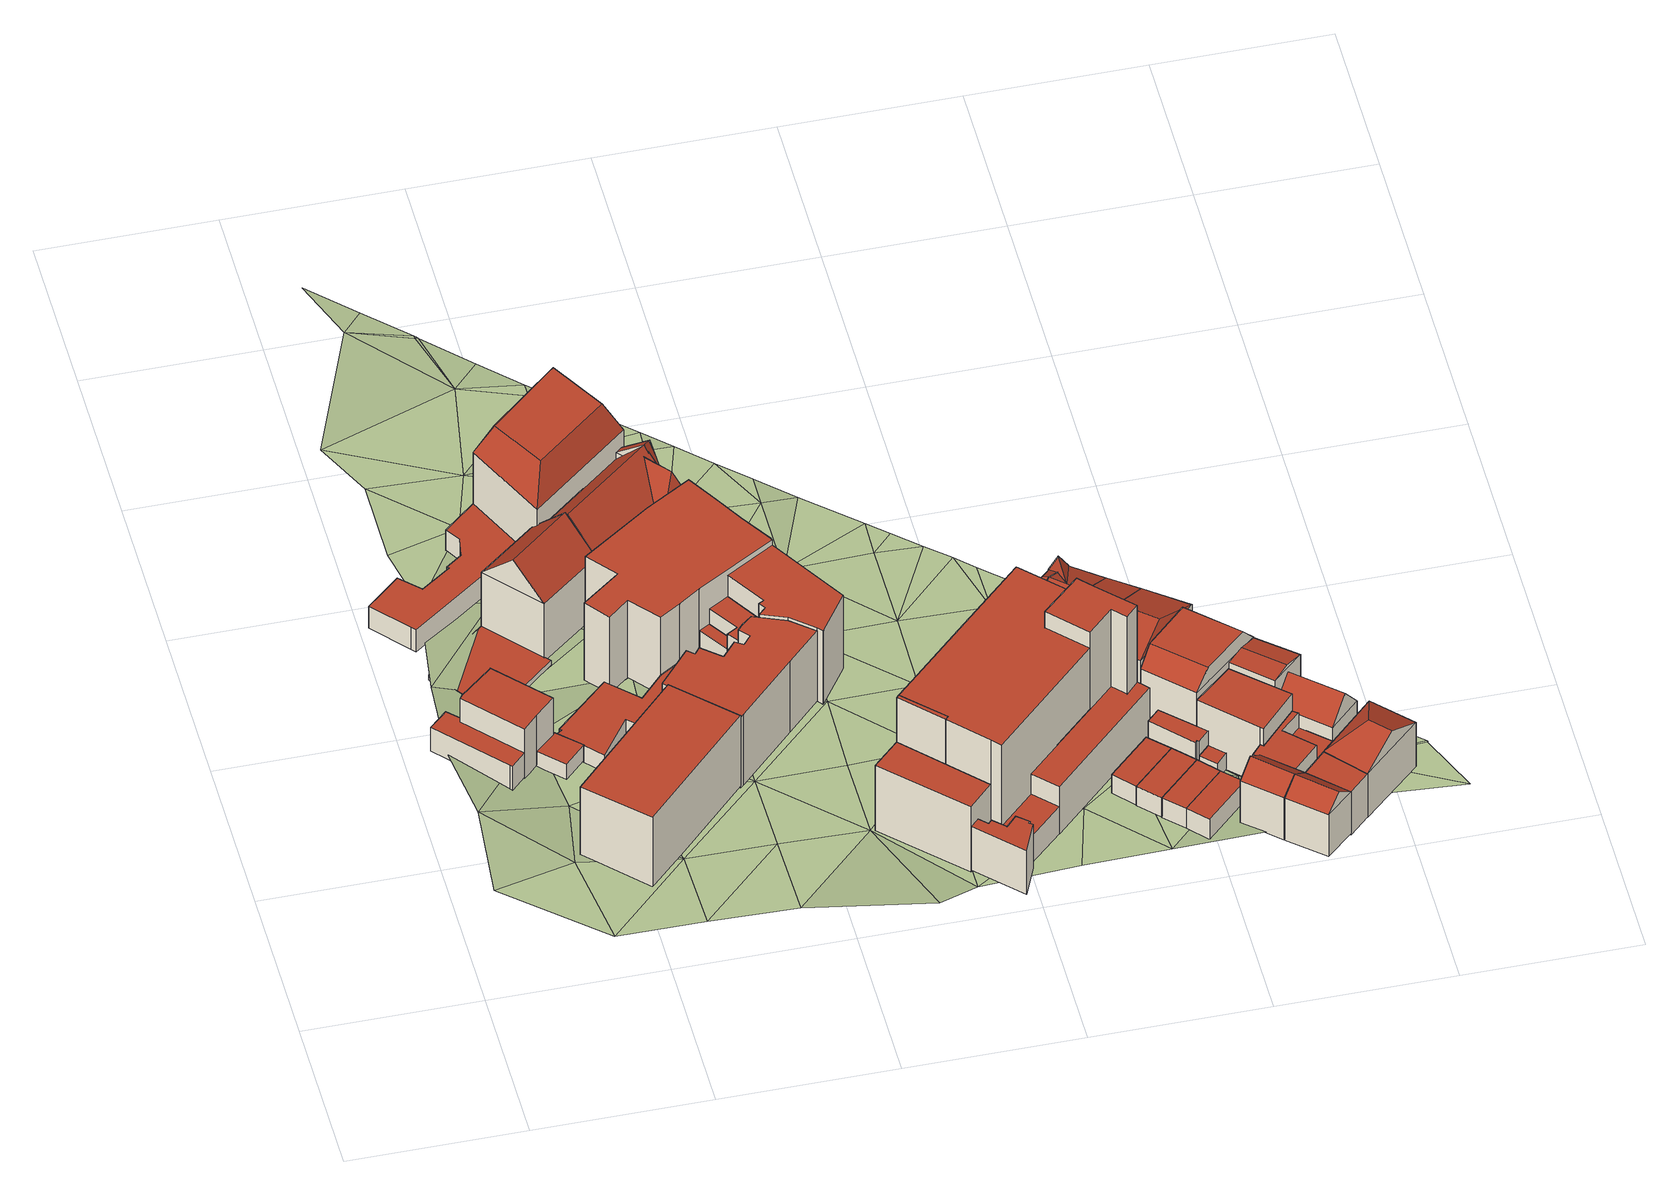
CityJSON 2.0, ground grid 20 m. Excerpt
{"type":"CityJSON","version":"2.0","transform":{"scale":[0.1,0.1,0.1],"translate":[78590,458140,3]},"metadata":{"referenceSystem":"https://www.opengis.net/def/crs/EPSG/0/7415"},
"CityObjects":{
"building1":{"type":"Building","children":["building1-1","building1-2","building1-3"]},
"building1-1":{"type":"BuildingPart","attributes":{"roofType":"1000","RelativeEavesHeight":7.32,"RelativeRidgeHeight":7.32,"AbsoluteEavesHeight":11.57,"AbsoluteRidgeHeight":11.57},"parents":["building1"],"geometry":[{"type":"Solid","lod":"2","boundaries":[[[[0,1,2,3]],[[1,4,5,2]],[[4,6,7,5]],[[6,8,9,7]],[[8,10,11,9]],[[10,12,13,11]],[[12,0,3,13]],[[12,10,8,6,4,1,0]],[[3,2,5,7,9,11,13]]]],"semantics":{"surfaces":[{"type":"WallSurface"},{"type":"RoofSurface","Direction":180,"Slope":90},{"type":"GroundSurface"}],"values":[[0,0,0,0,0,0,0,1,2]]}}]},
"building1-2":{"type":"BuildingPart","attributes":{"roofType":"1000","RelativeEavesHeight":3.43,"RelativeRidgeHeight":3.43,"AbsoluteEavesHeight":8.17,"AbsoluteRidgeHeight":8.17},"parents":["building1"],"geometry":[{"type":"Solid","lod":"2","boundaries":[[[[14,15,16,17]],[[15,18,19,16]],[[18,20,21,19]],[[20,22,23,21]],[[22,24,25,23]],[[24,26,27,25]],[[26,14,17,27]],[[26,24,22,20,18,15,14]],[[17,16,19,21,23,25,27]]]],"semantics":{"surfaces":[{"type":"WallSurface"},{"type":"RoofSurface","Direction":270,"Slope":90},{"type":"GroundSurface"}],"values":[[0,0,0,0,0,0,0,1,2]]}}]},
"building1-3":{"type":"BuildingPart","attributes":{"roofType":"1000","RelativeEavesHeight":2.14,"RelativeRidgeHeight":2.14,"AbsoluteEavesHeight":6.27,"AbsoluteRidgeHeight":6.27},"parents":["building1"],"geometry":[{"type":"Solid","lod":"2","boundaries":[[[[28,29,30,31]],[[29,32,33,30]],[[32,34,35,33]],[[34,36,37,35]],[[36,38,39,37]],[[38,40,41,39]],[[40,28,31,41]],[[40,38,36,34,32,29,28]],[[31,30,33,35,37,39,41]]]],"semantics":{"surfaces":[{"type":"WallSurface"},{"type":"RoofSurface","Direction":0,"Slope":90},{"type":"GroundSurface"}],"values":[[0,0,0,0,0,0,0,1,2]]}}]},
"building2":{"type":"Building","children":["building2-1","building2-2"]},
"building2-1":{"type":"BuildingPart","attributes":{"roofType":"1000","RelativeEavesHeight":2.53,"RelativeRidgeHeight":2.53,"AbsoluteEavesHeight":6.5,"AbsoluteRidgeHeight":6.5},"parents":["building2"],"geometry":[{"type":"Solid","lod":"2","boundaries":[[[[42,43,44,45]],[[43,46,47,44]],[[46,48,49,47]],[[48,42,45,49]],[[48,46,43,42]],[[45,44,47,49]]]],"semantics":{"surfaces":[{"type":"WallSurface"},{"type":"RoofSurface","Direction":314.76,"Slope":90},{"type":"GroundSurface"}],"values":[[0,0,0,0,1,2]]}}]},
"building2-2":{"type":"BuildingPart","attributes":{"roofType":"1000","RelativeEavesHeight":10.27,"RelativeRidgeHeight":10.27,"AbsoluteEavesHeight":13.87,"AbsoluteRidgeHeight":13.87},"parents":["building2"],"geometry":[{"type":"Solid","lod":"2","boundaries":[[[[50,51,52,53]],[[51,54,55,52]],[[54,56,57,55]],[[56,50,53,57]],[[56,54,51,50]],[[53,52,55,57]]]],"semantics":{"surfaces":[{"type":"WallSurface"},{"type":"RoofSurface","Direction":0,"Slope":90},{"type":"GroundSurface"}],"values":[[0,0,0,0,1,2]]}}]},
"building3":{"type":"Building","children":["building3-1","building3-2","building3-3","building3-4"]},
"building3-1":{"type":"BuildingPart","attributes":{"roofType":"1130","RelativeEavesHeight":6.35,"RelativeRidgeHeight":6.8,"AbsoluteEavesHeight":10.96,"AbsoluteRidgeHeight":11.41},"parents":["building3"],"geometry":[{"type":"Solid","lod":"2","boundaries":[[[[58,59,60,61]],[[59,62,63,60]],[[62,64,65,63]],[[64,58,61,65]],[[62,59,66]],[[58,64,67]],[[59,58,67,66]],[[64,62,66,67]],[[61,60,63,65]]]],"semantics":{"surfaces":[{"type":"WallSurface"},{"type":"RoofSurface","Direction":315.91,"Slope":29.18},{"type":"RoofSurface","Direction":224.65,"Slope":48.69},{"type":"RoofSurface","Direction":44.38,"Slope":48.68},{"type":"GroundSurface"}],"values":[[0,0,0,0,1,0,2,3,4]]}}]},
"building3-2":{"type":"BuildingPart","attributes":{"roofType":"1040","RelativeEavesHeight":11,"RelativeRidgeHeight":14.66,"AbsoluteEavesHeight":15.34,"AbsoluteRidgeHeight":19},"parents":["building3"],"geometry":[{"type":"Solid","lod":"2","boundaries":[[[[68,69,70,71]],[[69,72,73,70]],[[72,74,75,73]],[[74,68,71,75]],[[69,68,76,77]],[[72,69,77,78]],[[74,72,78,79]],[[68,74,79,76]],[[78,77,76,79]],[[71,70,73,75]]]],"semantics":{"surfaces":[{"type":"WallSurface"},{"type":"RoofSurface","Direction":140.49,"Slope":26.29},{"type":"RoofSurface","Direction":243.46,"Slope":30.8},{"type":"RoofSurface","Direction":318.82,"Slope":24.82},{"type":"RoofSurface","Direction":59.88,"Slope":24.17},{"type":"RoofSurface","Direction":240.26,"Slope":90},{"type":"GroundSurface"}],"values":[[0,0,0,0,1,2,3,4,5,6]]}}]},
"building3-3":{"type":"BuildingPart","attributes":{"roofType":"1000","RelativeEavesHeight":3.23,"RelativeRidgeHeight":3.23,"AbsoluteEavesHeight":7.82,"AbsoluteRidgeHeight":7.82},"parents":["building3"],"geometry":[{"type":"Solid","lod":"2","boundaries":[[[[80,81,82,83]],[[81,84,85,82]],[[84,86,87,85]],[[86,88,89,87]],[[88,90,91,89]],[[90,92,93,91]],[[92,94,95,93]],[[94,96,97,95]],[[96,98,99,97]],[[98,100,101,99]],[[100,102,103,101]],[[102,80,83,103]],[[102,100,98,96,94,92,90,88,86,84,81,80]],[[83,82,85,87,89,91,93,95,97,99,101,103]]]],"semantics":{"surfaces":[{"type":"WallSurface"},{"type":"RoofSurface","Direction":0,"Slope":90},{"type":"GroundSurface"}],"values":[[0,0,0,0,0,0,0,0,0,0,0,0,1,2]]}}]},
"building3-4":{"type":"BuildingPart","attributes":{"roofType":"1120","RelativeEavesHeight":6.32,"RelativeRidgeHeight":6.77,"AbsoluteEavesHeight":10.96,"AbsoluteRidgeHeight":11.41},"parents":["building3"],"geometry":[{"type":"Solid","lod":"2","boundaries":[[[[62,59,60,63]],[[59,104,105,60]],[[104,106,107,105]],[[106,62,63,107]],[[59,62,66]],[[104,59,66]],[[106,104,66]],[[62,106,66]],[[63,60,105,107]]]],"semantics":{"surfaces":[{"type":"WallSurface"},{"type":"RoofSurface","Direction":135.91,"Slope":-29.18},{"type":"RoofSurface","Direction":271.68,"Slope":50.23},{"type":"RoofSurface","Direction":315.9,"Slope":47.34},{"type":"RoofSurface","Direction":0.506,"Slope":49.85},{"type":"GroundSurface"}],"values":[[0,0,0,0,1,2,3,4,5]]}}]},
"building4":{"type":"Building","children":["building4-1","building4-2","building4-3","building4-4","building4-5","building4-6"]},
"building4-1":{"type":"BuildingPart","attributes":{"roofType":"1030","RelativeEavesHeight":9.18,"RelativeRidgeHeight":12.49,"AbsoluteEavesHeight":13.13,"AbsoluteRidgeHeight":16.44},"parents":["building4"],"geometry":[{"type":"Solid","lod":"2","boundaries":[[[[108,109,110,111]],[[109,112,113,110]],[[112,114,115,113]],[[114,108,111,115]],[[112,109,116]],[[108,114,117]],[[109,108,117,116]],[[114,112,116,117]],[[111,110,113,115]]]],"semantics":{"surfaces":[{"type":"WallSurface"},{"type":"RoofSurface","Direction":320.47,"Slope":48.41},{"type":"RoofSurface","Direction":120.14,"Slope":26.95},{"type":"GroundSurface"}],"values":[[0,0,0,0,0,0,1,2,3]]}}]},
"building4-2":{"type":"BuildingPart","attributes":{"roofType":"1030","RelativeEavesHeight":8.43,"RelativeRidgeHeight":12.64,"AbsoluteEavesHeight":12.23,"AbsoluteRidgeHeight":16.44},"parents":["building4"],"geometry":[{"type":"Solid","lod":"2","boundaries":[[[[118,119,120,121]],[[119,122,123,120]],[[122,124,125,123]],[[124,118,121,125]],[[122,119,126]],[[118,124,127]],[[119,118,127,126]],[[124,122,126,127]],[[121,120,123,125]]]],"semantics":{"surfaces":[{"type":"WallSurface"},{"type":"RoofSurface","Direction":141.2,"Slope":43.77},{"type":"RoofSurface","Direction":321.02,"Slope":43.77},{"type":"GroundSurface"}],"values":[[0,0,0,0,0,0,1,2,3]]}}]},
"building4-3":{"type":"BuildingPart","attributes":{"roofType":"1030","RelativeEavesHeight":8.41,"RelativeRidgeHeight":12.62,"AbsoluteEavesHeight":12.23,"AbsoluteRidgeHeight":16.44},"parents":["building4"],"geometry":[{"type":"Solid","lod":"2","boundaries":[[[[128,118,121,129]],[[118,130,131,121]],[[130,132,133,131]],[[132,128,129,133]],[[130,118,134]],[[128,132,117]],[[118,128,117,134]],[[132,130,134,117]],[[129,121,131,133]]]],"semantics":{"surfaces":[{"type":"WallSurface"},{"type":"RoofSurface","Direction":141.11,"Slope":41.23},{"type":"RoofSurface","Direction":320.75,"Slope":41.24},{"type":"GroundSurface"}],"values":[[0,0,0,0,0,0,1,2,3]]}}]},
"building4-4":{"type":"BuildingPart","attributes":{"roofType":"1000","RelativeEavesHeight":8.42,"RelativeRidgeHeight":8.42,"AbsoluteEavesHeight":12.23,"AbsoluteRidgeHeight":12.23},"parents":["building4"],"geometry":[{"type":"Solid","lod":"2","boundaries":[[[[135,136,137,138]],[[136,139,140,137]],[[139,141,142,140]],[[141,135,138,142]],[[141,139,136,135]],[[138,137,140,142]]]],"semantics":{"surfaces":[{"type":"WallSurface"},{"type":"RoofSurface","Direction":0,"Slope":90},{"type":"GroundSurface"}],"values":[[0,0,0,0,1,2]]}}]},
"building4-5":{"type":"BuildingPart","attributes":{"roofType":"1000","RelativeEavesHeight":0.661,"RelativeRidgeHeight":0.661,"AbsoluteEavesHeight":4.4,"AbsoluteRidgeHeight":4.4},"parents":["building4"],"geometry":[{"type":"Solid","lod":"2","boundaries":[[[[143,144,145,146]],[[144,147,148,145]],[[147,149,150,148]],[[149,151,152,150]],[[151,143,146,152]],[[151,149,147,144,143]],[[146,145,148,150,152]]]],"semantics":{"surfaces":[{"type":"WallSurface"},{"type":"RoofSurface","Direction":0,"Slope":90},{"type":"GroundSurface"}],"values":[[0,0,0,0,0,1,2]]}}]},
"building4-6":{"type":"BuildingPart","attributes":{"roofType":"1040","RelativeEavesHeight":8.41,"RelativeRidgeHeight":11.93,"AbsoluteEavesHeight":12.23,"AbsoluteRidgeHeight":15.76},"parents":["building4"],"geometry":[{"type":"Solid","lod":"2","boundaries":[[[[128,153,154,129]],[[153,141,142,154]],[[141,139,140,142]],[[139,128,129,140]],[[141,153,155]],[[128,139,156]],[[153,128,156,155]],[[139,141,155,156]],[[129,154,142,140]]]],"semantics":{"surfaces":[{"type":"WallSurface"},{"type":"RoofSurface","Direction":149.25,"Slope":19.3},{"type":"RoofSurface","Direction":321.29,"Slope":-46.6},{"type":"RoofSurface","Direction":51,"Slope":16.01},{"type":"RoofSurface","Direction":233.81,"Slope":31.64},{"type":"GroundSurface"}],"values":[[0,0,0,0,1,2,3,4,5]]}}]},
"building5":{"type":"Building","children":["building5-1","building5-2"]},
"building5-1":{"type":"BuildingPart","attributes":{"roofType":"1000","RelativeEavesHeight":10.24,"RelativeRidgeHeight":10.24,"AbsoluteEavesHeight":13.56,"AbsoluteRidgeHeight":13.56},"parents":["building5"],"geometry":[{"type":"Solid","lod":"2","boundaries":[[[[157,158,159,160]],[[158,161,162,159]],[[161,163,164,162]],[[163,165,166,164]],[[165,167,168,166]],[[167,169,170,168]],[[169,171,172,170]],[[171,173,174,172]],[[173,175,176,174]],[[175,177,178,176]],[[177,179,180,178]],[[179,181,182,180]],[[181,183,184,182]],[[183,185,186,184]],[[185,187,188,186]],[[187,189,190,188]],[[189,157,160,190]],[[189,187,185,183,181,179,177,175,173,171,169,167,165,163,161,158,157]],[[160,159,162,164,166,168,170,172,174,176,178,180,182,184,186,188,190]]]],"semantics":{"surfaces":[{"type":"WallSurface"},{"type":"RoofSurface","Direction":0,"Slope":90},{"type":"GroundSurface"}],"values":[[0,0,0,0,0,0,0,0,0,0,0,0,0,0,0,0,0,1,2]]}}]},
"building5-2":{"type":"BuildingPart","attributes":{"roofType":"1000","RelativeEavesHeight":2.95,"RelativeRidgeHeight":2.95,"AbsoluteEavesHeight":6.27,"AbsoluteRidgeHeight":6.27},"parents":["building5"],"geometry":[{"type":"Solid","lod":"2","boundaries":[[[[191,192,186,188]],[[192,193,184,186]],[[193,194,182,184]],[[194,195,180,182]],[[195,196,178,180]],[[196,197,176,178]],[[197,198,174,176]],[[198,199,200,174]],[[199,201,202,200]],[[201,203,204,202]],[[203,205,206,204]],[[205,36,207,206]],[[36,34,208,207]],[[34,32,209,208]],[[32,210,211,209]],[[210,212,213,211]],[[212,214,215,213]],[[214,216,217,215]],[[216,218,219,217]],[[218,220,221,219]],[[220,222,223,221]],[[222,224,225,223]],[[224,226,227,225]],[[226,228,229,227]],[[228,230,190,229]],[[230,191,188,190]],[[230,228,226,224,222,220,218,216,214,212,210,32,34,36,205,203,201,199,198,197,196,195,194,193,192,191]],[[188,186,184,182,180,178,176,174,200,202,204,206,207,208,209,211,213,215,217,219,221,223,225,227,229,190]]]],"semantics":{"surfaces":[{"type":"WallSurface"},{"type":"RoofSurface","Direction":0,"Slope":90},{"type":"GroundSurface"}],"values":[[0,0,0,0,0,0,0,0,0,0,0,0,0,0,0,0,0,0,0,0,0,0,0,0,0,0,1,2]]}}]},
"building6":{"type":"Building","attributes":{"roofType":"1000","RelativeEavesHeight":11.31,"RelativeRidgeHeight":11.31,"AbsoluteEavesHeight":14.66,"AbsoluteRidgeHeight":14.66},"geometry":[{"type":"Solid","lod":"2","boundaries":[[[[231,232,233,234]],[[232,235,236,233]],[[235,237,238,236]],[[237,239,240,238]],[[239,241,242,240]],[[241,243,244,242]],[[243,245,246,244]],[[245,247,248,246]],[[247,249,250,248]],[[249,251,252,250]],[[251,253,254,252]],[[253,255,256,254]],[[255,257,258,256]],[[257,231,234,258]],[[257,255,253,251,249,247,245,243,241,239,237,235,232,231]],[[234,233,236,238,240,242,244,246,248,250,252,254,256,258]]]],"semantics":{"surfaces":[{"type":"WallSurface"},{"type":"RoofSurface","Direction":0,"Slope":90},{"type":"GroundSurface"}],"values":[[0,0,0,0,0,0,0,0,0,0,0,0,0,0,1,2]]}}]},
"building7":{"type":"Building","children":["building7-1","building7-2","building7-3"]},
"building7-1":{"type":"BuildingPart","attributes":{"roofType":"1000","RelativeEavesHeight":5.34,"RelativeRidgeHeight":5.34,"AbsoluteEavesHeight":8.66,"AbsoluteRidgeHeight":8.66},"parents":["building7"],"geometry":[{"type":"Solid","lod":"2","boundaries":[[[[259,260,261,262]],[[260,263,264,261]],[[263,265,266,264]],[[265,259,262,266]],[[265,263,260,259]],[[262,261,264,266]]]],"semantics":{"surfaces":[{"type":"WallSurface"},{"type":"RoofSurface","Direction":0,"Slope":90},{"type":"GroundSurface"}],"values":[[0,0,0,0,1,2]]}}]},
"building7-2":{"type":"BuildingPart","attributes":{"roofType":"1000","RelativeEavesHeight":7.54,"RelativeRidgeHeight":7.54,"AbsoluteEavesHeight":10.86,"AbsoluteRidgeHeight":10.86},"parents":["building7"],"geometry":[{"type":"Solid","lod":"2","boundaries":[[[[267,268,269,270]],[[268,271,272,269]],[[271,273,274,272]],[[273,275,276,274]],[[275,277,159,276]],[[277,278,160,159]],[[278,279,261,160]],[[279,280,262,261]],[[280,281,266,262]],[[281,267,270,266]],[[281,280,279,278,277,275,273,271,268,267]],[[270,269,272,274,276,159,160,261,262,266]]]],"semantics":{"surfaces":[{"type":"WallSurface"},{"type":"RoofSurface","Direction":277.12,"Slope":90},{"type":"GroundSurface"}],"values":[[0,0,0,0,0,0,0,0,0,0,1,2]]}}]},
"building7-3":{"type":"BuildingPart","attributes":{"roofType":"1000","RelativeEavesHeight":10.63,"RelativeRidgeHeight":10.63,"AbsoluteEavesHeight":13.96,"AbsoluteRidgeHeight":13.96},"parents":["building7"],"geometry":[{"type":"Solid","lod":"2","boundaries":[[[[282,283,272,274]],[[283,284,269,272]],[[284,285,270,269]],[[285,286,287,270]],[[286,288,289,287]],[[288,290,291,289]],[[290,292,293,291]],[[292,294,164,293]],[[294,295,162,164]],[[295,296,276,162]],[[296,282,274,276]],[[296,295,294,292,290,288,286,285,284,283,282]],[[274,272,269,270,287,289,291,293,164,162,276]]]],"semantics":{"surfaces":[{"type":"WallSurface"},{"type":"RoofSurface","Direction":0,"Slope":90},{"type":"GroundSurface"}],"values":[[0,0,0,0,0,0,0,0,0,0,0,1,2]]}}]},
"building8":{"type":"Building","children":["building8-1","building8-2","building8-3"]},
"building8-1":{"type":"BuildingPart","attributes":{"roofType":"1000","RelativeEavesHeight":9.42,"RelativeRidgeHeight":9.42,"AbsoluteEavesHeight":12.87,"AbsoluteRidgeHeight":12.87},"parents":["building8"],"geometry":[{"type":"Solid","lod":"2","boundaries":[[[[297,298,299,300]],[[298,301,302,299]],[[301,303,304,302]],[[303,297,300,304]],[[303,301,298,297]],[[300,299,302,304]]]],"semantics":{"surfaces":[{"type":"WallSurface"},{"type":"RoofSurface","Direction":0,"Slope":90},{"type":"GroundSurface"}],"values":[[0,0,0,0,1,2]]}}]},
"building8-2":{"type":"BuildingPart","attributes":{"roofType":"1000","RelativeEavesHeight":15.97,"RelativeRidgeHeight":15.97,"AbsoluteEavesHeight":19.41,"AbsoluteRidgeHeight":19.41},"parents":["building8"],"geometry":[{"type":"Solid","lod":"2","boundaries":[[[[305,306,307,304]],[[306,308,309,307]],[[308,310,311,309]],[[310,305,304,311]],[[310,308,306,305]],[[304,307,309,311]]]],"semantics":{"surfaces":[{"type":"WallSurface"},{"type":"RoofSurface","Direction":0,"Slope":90},{"type":"GroundSurface"}],"values":[[0,0,0,0,1,2]]}}]},
"building8-3":{"type":"BuildingPart","attributes":{"roofType":"1000","RelativeEavesHeight":6.42,"RelativeRidgeHeight":6.42,"AbsoluteEavesHeight":10.1,"AbsoluteRidgeHeight":10.1},"parents":["building8"],"geometry":[{"type":"Solid","lod":"2","boundaries":[[[[312,313,314,315]],[[313,316,317,314]],[[316,318,319,317]],[[318,320,321,319]],[[320,322,323,321]],[[322,324,325,323]],[[324,326,327,325]],[[326,328,329,327]],[[328,330,331,329]],[[330,312,315,331]],[[330,328,326,324,322,320,318,316,313,312]],[[315,314,317,319,321,323,325,327,329,331]]]],"semantics":{"surfaces":[{"type":"WallSurface"},{"type":"RoofSurface","Direction":0,"Slope":90},{"type":"GroundSurface"}],"values":[[0,0,0,0,0,0,0,0,0,0,1,2]]}}]},
"building9":{"type":"Building","children":["building9-1","building9-2","building9-3","building9-4"]},
"building9-1":{"type":"BuildingPart","attributes":{"roofType":"1000","RelativeEavesHeight":18.17,"RelativeRidgeHeight":18.17,"AbsoluteEavesHeight":21.71,"AbsoluteRidgeHeight":21.71},"parents":["building9"],"geometry":[{"type":"Solid","lod":"2","boundaries":[[[[332,333,334,335]],[[333,336,337,334]],[[336,338,339,337]],[[338,340,341,339]],[[340,342,343,341]],[[342,344,345,343]],[[344,332,335,345]],[[344,342,340,338,336,333,332]],[[335,334,337,339,341,343,345]]]],"semantics":{"surfaces":[{"type":"WallSurface"},{"type":"RoofSurface","Direction":90,"Slope":90},{"type":"GroundSurface"}],"values":[[0,0,0,0,0,0,0,1,2]]}}]},
"building9-2":{"type":"BuildingPart","attributes":{"roofType":"1000","RelativeEavesHeight":6.87,"RelativeRidgeHeight":6.87,"AbsoluteEavesHeight":10.52,"AbsoluteRidgeHeight":10.52},"parents":["building9"],"geometry":[{"type":"Solid","lod":"2","boundaries":[[[[346,347,348,349]],[[347,350,351,348]],[[350,352,353,351]],[[352,354,355,353]],[[354,356,357,355]],[[356,358,359,357]],[[358,360,361,359]],[[360,346,349,361]],[[360,358,356,354,352,350,347,346]],[[349,348,351,353,355,357,359,361]]]],"semantics":{"surfaces":[{"type":"WallSurface"},{"type":"RoofSurface","Direction":0,"Slope":90},{"type":"GroundSurface"}],"values":[[0,0,0,0,0,0,0,0,1,2]]}}]},
"building9-3":{"type":"BuildingPart","attributes":{"roofType":"1000","RelativeEavesHeight":16.01,"RelativeRidgeHeight":16.01,"AbsoluteEavesHeight":19.41,"AbsoluteRidgeHeight":19.41},"parents":["building9"],"geometry":[{"type":"Solid","lod":"2","boundaries":[[[[362,310,311,300]],[[310,308,309,311]],[[308,306,307,309]],[[306,363,364,307]],[[363,365,366,364]],[[365,367,368,366]],[[367,369,370,368]],[[369,371,372,370]],[[371,373,374,372]],[[373,375,376,374]],[[375,377,378,376]],[[377,379,380,378]],[[379,362,300,380]],[[379,377,375,373,371,369,367,365,363,306,308,310,362]],[[300,311,309,307,364,366,368,370,372,374,376,378,380]]]],"semantics":{"surfaces":[{"type":"WallSurface"},{"type":"RoofSurface","Direction":0,"Slope":90},{"type":"GroundSurface"}],"values":[[0,0,0,0,0,0,0,0,0,0,0,0,0,1,2]]}}]},
"building9-4":{"type":"BuildingPart","attributes":{"roofType":"1000","RelativeEavesHeight":3.94,"RelativeRidgeHeight":3.94,"AbsoluteEavesHeight":7.62,"AbsoluteRidgeHeight":7.62},"parents":["building9"],"geometry":[{"type":"Solid","lod":"2","boundaries":[[[[381,382,325,383]],[[382,384,323,325]],[[384,385,386,323]],[[385,387,388,386]],[[387,381,383,388]],[[387,385,384,382,381]],[[383,325,323,386,388]]]],"semantics":{"surfaces":[{"type":"WallSurface"},{"type":"RoofSurface","Direction":0,"Slope":90},{"type":"GroundSurface"}],"values":[[0,0,0,0,0,1,2]]}}]},
"building10":{"type":"Building","attributes":{"roofType":"1000","RelativeEavesHeight":2.67,"RelativeRidgeHeight":2.67,"AbsoluteEavesHeight":6.28,"AbsoluteRidgeHeight":6.28},"geometry":[{"type":"Solid","lod":"2","boundaries":[[[[389,390,391,392]],[[390,393,394,391]],[[393,395,396,394]],[[395,389,392,396]],[[395,393,390,389]],[[392,391,394,396]]]],"semantics":{"surfaces":[{"type":"WallSurface"},{"type":"RoofSurface","Direction":0,"Slope":90},{"type":"GroundSurface"}],"values":[[0,0,0,0,1,2]]}}]},
"building11":{"type":"Building","attributes":{"roofType":"1000","RelativeEavesHeight":2.78,"RelativeRidgeHeight":2.78,"AbsoluteEavesHeight":6.29,"AbsoluteRidgeHeight":6.29},"geometry":[{"type":"Solid","lod":"2","boundaries":[[[[397,389,398,399]],[[389,395,400,398]],[[395,401,402,400]],[[401,397,399,402]],[[401,395,389,397]],[[399,398,400,402]]]],"semantics":{"surfaces":[{"type":"WallSurface"},{"type":"RoofSurface","Direction":0,"Slope":90},{"type":"GroundSurface"}],"values":[[0,0,0,0,1,2]]}}]},
"building12":{"type":"Building","children":["building12-1","building12-2","building12-3"]},
"building12-1":{"type":"BuildingPart","attributes":{"roofType":"1030","RelativeEavesHeight":10.46,"RelativeRidgeHeight":12.1,"AbsoluteEavesHeight":13.79,"AbsoluteRidgeHeight":15.42},"parents":["building12"],"geometry":[{"type":"Solid","lod":"2","boundaries":[[[[403,404,405,406]],[[404,407,408,405]],[[407,409,410,408]],[[409,403,406,410]],[[407,404,411]],[[403,409,412]],[[404,403,412,411]],[[409,407,411,412]],[[406,405,408,410]]]],"semantics":{"surfaces":[{"type":"WallSurface"},{"type":"RoofSurface","Direction":223.91,"Slope":68.23},{"type":"RoofSurface","Direction":39.51,"Slope":68.13},{"type":"GroundSurface"}],"values":[[0,0,0,0,0,0,1,2,3]]}}]},
"building12-2":{"type":"BuildingPart","attributes":{"roofType":"1130","RelativeEavesHeight":10.44,"RelativeRidgeHeight":12.08,"AbsoluteEavesHeight":13.79,"AbsoluteRidgeHeight":15.42},"parents":["building12"],"geometry":[{"type":"Solid","lod":"2","boundaries":[[[[404,413,414,405]],[[413,415,416,414]],[[415,407,408,416]],[[407,404,405,408]],[[415,413,417]],[[404,407,411]],[[413,404,411,417]],[[407,415,417,411]],[[405,414,416,408]]]],"semantics":{"surfaces":[{"type":"WallSurface"},{"type":"RoofSurface","Direction":315.52,"Slope":25.14},{"type":"RoofSurface","Direction":215.74,"Slope":65.71},{"type":"RoofSurface","Direction":0.941,"Slope":58.01},{"type":"GroundSurface"}],"values":[[0,0,0,0,1,0,2,3,4]]}}]},
"building12-3":{"type":"BuildingPart","attributes":{"roofType":"1130","RelativeEavesHeight":10.44,"RelativeRidgeHeight":12.08,"AbsoluteEavesHeight":13.79,"AbsoluteRidgeHeight":15.42},"parents":["building12"],"geometry":[{"type":"Solid","lod":"2","boundaries":[[[[418,407,408,419]],[[407,415,416,408]],[[415,420,421,416]],[[420,418,419,421]],[[415,407,422]],[[418,420,423]],[[407,418,423,422]],[[420,415,422,423]],[[419,408,416,421]]]],"semantics":{"surfaces":[{"type":"WallSurface"},{"type":"RoofSurface","Direction":176.08,"Slope":-68.11},{"type":"RoofSurface","Direction":91.64,"Slope":33.59},{"type":"RoofSurface","Direction":271.78,"Slope":32.81},{"type":"GroundSurface"}],"values":[[0,0,0,0,1,0,2,3,4]]}}]},
"building13":{"type":"Building","attributes":{"roofType":"1000","RelativeEavesHeight":2.85,"RelativeRidgeHeight":2.85,"AbsoluteEavesHeight":6.28,"AbsoluteRidgeHeight":6.28},"geometry":[{"type":"Solid","lod":"2","boundaries":[[[[424,397,425,426]],[[397,401,427,425]],[[401,428,429,427]],[[428,424,426,429]],[[428,401,397,424]],[[426,425,427,429]]]],"semantics":{"surfaces":[{"type":"WallSurface"},{"type":"RoofSurface","Direction":0,"Slope":90},{"type":"GroundSurface"}],"values":[[0,0,0,0,1,2]]}}]},
"building14":{"type":"Building","attributes":{"roofType":"1030","RelativeEavesHeight":10.46,"RelativeRidgeHeight":12.1,"AbsoluteEavesHeight":13.79,"AbsoluteRidgeHeight":15.42},"geometry":[{"type":"Solid","lod":"2","boundaries":[[[[430,403,406,431]],[[403,409,410,406]],[[409,432,433,410]],[[432,430,431,433]],[[409,403,412]],[[430,432,434]],[[403,430,434,412]],[[432,409,412,434]],[[431,406,410,433]]]],"semantics":{"surfaces":[{"type":"WallSurface"},{"type":"RoofSurface","Direction":223.94,"Slope":69.67},{"type":"RoofSurface","Direction":39.54,"Slope":69.56},{"type":"GroundSurface"}],"values":[[0,0,0,0,0,0,1,2,3]]}}]},
"building15":{"type":"Building","attributes":{"roofType":"1000","RelativeEavesHeight":2.85,"RelativeRidgeHeight":2.85,"AbsoluteEavesHeight":6.28,"AbsoluteRidgeHeight":6.28},"geometry":[{"type":"Solid","lod":"2","boundaries":[[[[435,424,426,436]],[[424,428,429,426]],[[428,437,438,429]],[[437,435,436,438]],[[437,428,424,435]],[[436,426,429,438]]]],"semantics":{"surfaces":[{"type":"WallSurface"},{"type":"RoofSurface","Direction":0,"Slope":90},{"type":"GroundSurface"}],"values":[[0,0,0,0,1,2]]}}]},
"building16":{"type":"Building","attributes":{"roofType":"1130","RelativeEavesHeight":10.4,"RelativeRidgeHeight":12.03,"AbsoluteEavesHeight":13.79,"AbsoluteRidgeHeight":15.42},"geometry":[{"type":"Solid","lod":"2","boundaries":[[[[432,439,440,441]],[[439,442,443,440]],[[442,430,444,443]],[[430,432,441,444]],[[442,439,445]],[[432,430,434]],[[439,432,434,445]],[[430,442,445,434]],[[441,440,443,444]]]],"semantics":{"surfaces":[{"type":"WallSurface"},{"type":"RoofSurface","Direction":136.05,"Slope":27.93},{"type":"RoofSurface","Direction":39.34,"Slope":70.97},{"type":"RoofSurface","Direction":224.1,"Slope":71.09},{"type":"GroundSurface"}],"values":[[0,0,0,0,1,0,2,3,4]]}}]},
"building17":{"type":"Building","children":["building17-1","building17-2","building17-3","building17-4","building17-5","building17-6"]},
"building17-1":{"type":"BuildingPart","attributes":{"roofType":"1000","RelativeEavesHeight":5.89,"RelativeRidgeHeight":5.89,"AbsoluteEavesHeight":9.12,"AbsoluteRidgeHeight":9.12},"parents":["building17"],"geometry":[{"type":"Solid","lod":"2","boundaries":[[[[446,447,448,449]],[[447,450,451,448]],[[450,452,453,451]],[[452,454,455,453]],[[454,456,457,455]],[[456,458,459,457]],[[458,460,461,459]],[[460,446,449,461]],[[460,458,456,454,452,450,447,446]],[[449,448,451,453,455,457,459,461]]]],"semantics":{"surfaces":[{"type":"WallSurface"},{"type":"RoofSurface","Direction":180,"Slope":90},{"type":"GroundSurface"}],"values":[[0,0,0,0,0,0,0,0,1,2]]}}]},
"building17-2":{"type":"BuildingPart","attributes":{"roofType":"1000","RelativeEavesHeight":8.37,"RelativeRidgeHeight":8.37,"AbsoluteEavesHeight":11.62,"AbsoluteRidgeHeight":11.62},"parents":["building17"],"geometry":[{"type":"Solid","lod":"2","boundaries":[[[[462,463,464,465]],[[463,466,467,464]],[[466,468,469,467]],[[468,470,471,469]],[[470,462,465,471]],[[470,468,466,463,462]],[[465,464,467,469,471]]]],"semantics":{"surfaces":[{"type":"WallSurface"},{"type":"RoofSurface","Direction":270,"Slope":90},{"type":"GroundSurface"}],"values":[[0,0,0,0,0,1,2]]}}]},
"building17-3":{"type":"BuildingPart","attributes":{"roofType":"1000","RelativeEavesHeight":2.32,"RelativeRidgeHeight":2.32,"AbsoluteEavesHeight":5.74,"AbsoluteRidgeHeight":5.74},"parents":["building17"],"geometry":[{"type":"Solid","lod":"2","boundaries":[[[[472,473,474,475]],[[473,476,477,474]],[[476,478,479,477]],[[478,472,475,479]],[[478,476,473,472]],[[475,474,477,479]]]],"semantics":{"surfaces":[{"type":"WallSurface"},{"type":"RoofSurface","Direction":0,"Slope":90},{"type":"GroundSurface"}],"values":[[0,0,0,0,1,2]]}}]},
"building17-4":{"type":"BuildingPart","attributes":{"roofType":"1000","RelativeEavesHeight":4.33,"RelativeRidgeHeight":4.33,"AbsoluteEavesHeight":7.84,"AbsoluteRidgeHeight":7.84},"parents":["building17"],"geometry":[{"type":"Solid","lod":"2","boundaries":[[[[480,481,482,483]],[[481,484,485,482]],[[484,486,487,485]],[[486,488,489,487]],[[488,490,491,489]],[[490,480,483,491]],[[490,488,486,484,481,480]],[[483,482,485,487,489,491]]]],"semantics":{"surfaces":[{"type":"WallSurface"},{"type":"RoofSurface","Direction":0,"Slope":90},{"type":"GroundSurface"}],"values":[[0,0,0,0,0,0,1,2]]}}]},
"building17-5":{"type":"BuildingPart","attributes":{"roofType":"1030","RelativeEavesHeight":9.35,"RelativeRidgeHeight":11.71,"AbsoluteEavesHeight":12.57,"AbsoluteRidgeHeight":14.93},"parents":["building17"],"geometry":[{"type":"Solid","lod":"2","boundaries":[[[[492,493,494,495]],[[493,496,497,494]],[[496,498,499,497]],[[498,492,495,499]],[[493,492,500,501]],[[496,493,501,502]],[[498,496,502,503]],[[492,498,503,500]],[[502,501,500,503]],[[495,494,497,499]]]],"semantics":{"surfaces":[{"type":"WallSurface"},{"type":"RoofSurface","Direction":224.46,"Slope":38.44},{"type":"RoofSurface","Direction":43.48,"Slope":38.41},{"type":"RoofSurface","Direction":0,"Slope":90},{"type":"GroundSurface"}],"values":[[0,0,0,0,1,0,2,0,3,4]]}}]},
"building17-6":{"type":"BuildingPart","attributes":{"roofType":"1030","RelativeEavesHeight":6.07,"RelativeRidgeHeight":7.83,"AbsoluteEavesHeight":9.48,"AbsoluteRidgeHeight":11.25},"parents":["building17"],"geometry":[{"type":"Solid","lod":"2","boundaries":[[[[504,505,506,507]],[[505,508,509,506]],[[508,510,511,509]],[[510,504,507,511]],[[508,505,512]],[[504,510,513]],[[505,504,513,512]],[[510,508,512,513]],[[507,506,509,511]]]],"semantics":{"surfaces":[{"type":"WallSurface"},{"type":"RoofSurface","Direction":222.8,"Slope":51.09},{"type":"RoofSurface","Direction":43.15,"Slope":51.09},{"type":"GroundSurface"}],"values":[[0,0,0,0,0,0,1,2,3]]}}]},
"building18":{"type":"Building","children":["building18-1","building18-2","building18-3"]},
"building18-1":{"type":"BuildingPart","attributes":{"roofType":"1030","RelativeEavesHeight":9.28,"RelativeRidgeHeight":9.72,"AbsoluteEavesHeight":12.49,"AbsoluteRidgeHeight":12.94},"parents":["building18"],"geometry":[{"type":"Solid","lod":"2","boundaries":[[[[514,515,516,517]],[[515,518,499,516]],[[518,519,520,499]],[[519,514,517,520]],[[518,515,521]],[[514,519,522]],[[515,514,522,521]],[[519,518,521,522]],[[517,516,499,520]]]],"semantics":{"surfaces":[{"type":"WallSurface"},{"type":"RoofSurface","Direction":222.53,"Slope":79.03},{"type":"RoofSurface","Direction":41.8,"Slope":79.02},{"type":"GroundSurface"}],"values":[[0,0,0,0,0,0,1,2,3]]}}]},
"building18-2":{"type":"BuildingPart","attributes":{"roofType":"1000","RelativeEavesHeight":3.81,"RelativeRidgeHeight":3.81,"AbsoluteEavesHeight":7.01,"AbsoluteRidgeHeight":7.01},"parents":["building18"],"geometry":[{"type":"Solid","lod":"2","boundaries":[[[[523,524,451,525]],[[524,526,448,451]],[[526,527,449,448]],[[527,523,525,449]],[[527,526,524,523]],[[525,451,448,449]]]],"semantics":{"surfaces":[{"type":"WallSurface"},{"type":"RoofSurface","Direction":0,"Slope":90},{"type":"GroundSurface"}],"values":[[0,0,0,0,1,2]]}}]},
"building18-3":{"type":"BuildingPart","attributes":{"roofType":"1030","RelativeEavesHeight":5.72,"RelativeRidgeHeight":8.87,"AbsoluteEavesHeight":8.89,"AbsoluteRidgeHeight":12.04},"parents":["building18"],"geometry":[{"type":"Solid","lod":"2","boundaries":[[[[528,529,517,525]],[[529,530,520,517]],[[530,531,532,520]],[[531,528,525,532]],[[530,529,533]],[[528,531,534]],[[529,528,534,533]],[[531,530,533,534]],[[525,517,520,532]]]],"semantics":{"surfaces":[{"type":"WallSurface"},{"type":"RoofSurface","Direction":222.53,"Slope":37.07},{"type":"RoofSurface","Direction":41.8,"Slope":37.05},{"type":"GroundSurface"}],"values":[[0,0,0,0,0,0,1,2,3]]}}]},
"building19":{"type":"Building","children":["building19-1","building19-2","building19-3"]},
"building19-1":{"type":"BuildingPart","attributes":{"roofType":"1030","RelativeEavesHeight":6.09,"RelativeRidgeHeight":7.86,"AbsoluteEavesHeight":9.48,"AbsoluteRidgeHeight":11.25},"parents":["building19"],"geometry":[{"type":"Solid","lod":"2","boundaries":[[[[535,504,507,536]],[[504,510,511,507]],[[510,537,538,511]],[[537,535,536,538]],[[510,504,513]],[[535,537,539]],[[504,535,539,513]],[[537,510,513,539]],[[536,507,511,538]]]],"semantics":{"surfaces":[{"type":"WallSurface"},{"type":"RoofSurface","Direction":223.08,"Slope":50.34},{"type":"RoofSurface","Direction":43.94,"Slope":50.35},{"type":"GroundSurface"}],"values":[[0,0,0,0,0,0,1,2,3]]}}]},
"building19-2":{"type":"BuildingPart","attributes":{"roofType":"1000","RelativeEavesHeight":6.26,"RelativeRidgeHeight":6.26,"AbsoluteEavesHeight":9.48,"AbsoluteRidgeHeight":9.48},"parents":["building19"],"geometry":[{"type":"Solid","lod":"2","boundaries":[[[[540,537,541,542]],[[537,510,543,541]],[[510,544,545,543]],[[544,540,542,545]],[[544,510,537,540]],[[542,541,543,545]]]],"semantics":{"surfaces":[{"type":"WallSurface"},{"type":"RoofSurface","Direction":0,"Slope":90},{"type":"GroundSurface"}],"values":[[0,0,0,0,1,2]]}}]},
"building19-3":{"type":"BuildingPart","attributes":{"roofType":"1130","RelativeEavesHeight":6.36,"RelativeRidgeHeight":8.86,"AbsoluteEavesHeight":9.48,"AbsoluteRidgeHeight":11.98},"parents":["building19"],"geometry":[{"type":"Solid","lod":"2","boundaries":[[[[540,544,546,547]],[[544,548,549,546]],[[548,550,551,549]],[[550,540,547,551]],[[548,544,552]],[[540,550,553]],[[544,540,553,552]],[[550,548,552,553]],[[547,546,549,551]]]],"semantics":{"surfaces":[{"type":"WallSurface"},{"type":"RoofSurface","Direction":315.29,"Slope":49.21},{"type":"RoofSurface","Direction":228.35,"Slope":61.11},{"type":"RoofSurface","Direction":47.15,"Slope":61.12},{"type":"GroundSurface"}],"values":[[0,0,0,0,1,0,2,3,4]]}}]},
"terrain1":{"type":"TINRelief","geometry":[{"type":"CompositeSurface","lod":"2","boundaries":[[[554,555,556]],[[555,557,556]],[[558,554,559]],[[554,556,560]],[[561,558,562]],[[554,560,559]],[[556,557,563]],[[558,559,562]],[[560,556,563]],[[557,564,563]],[[565,561,566]],[[561,562,566]],[[559,560,567]],[[568,565,569]],[[560,563,567]],[[570,568,569]],[[565,566,569]],[[562,559,571]],[[559,567,572]],[[573,570,574]],[[563,564,575]],[[566,562,576]],[[570,569,574]],[[559,572,571]],[[567,563,577]],[[564,578,575]],[[562,571,576]],[[579,573,580]],[[572,567,577]],[[573,574,580]],[[563,575,577]],[[581,579,582]],[[569,566,583]],[[566,576,583]],[[571,572,584]],[[579,585,582]],[[574,569,583]],[[576,571,586]],[[572,577,584]],[[579,587,585]],[[579,580,587]],[[575,578,588]],[[587,589,585]],[[577,575,588]],[[580,590,587]],[[587,590,589]],[[571,584,586]],[[580,574,591]],[[590,580,592]],[[578,593,588]],[[574,594,591]],[[574,583,594]],[[576,586,595]],[[580,596,592]],[[576,597,583]],[[584,577,598]],[[577,588,599]],[[580,591,596]],[[576,595,597]],[[577,599,598]],[[586,584,600]],[[591,594,601]],[[596,591,601]],[[588,593,602]],[[601,594,603]],[[594,583,604]],[[584,598,600]],[[586,600,595]],[[594,605,603]],[[583,597,604]],[[599,588,606]],[[594,604,605]],[[606,588,602]],[[598,599,606]],[[604,597,607]],[[597,595,608]],[[595,600,609]],[[605,604,607]],[[597,610,607]],[[600,598,611]],[[595,609,608]],[[608,610,597]],[[598,606,611]],[[606,602,612]],[[609,600,613]],[[600,611,613]],[[602,614,612]],[[610,608,615]],[[608,609,616]],[[615,608,616]],[[609,613,617]],[[611,606,618]],[[609,619,616]],[[609,617,619]],[[606,612,620]],[[613,611,621]],[[612,614,622]],[[606,620,618]],[[617,613,623]],[[617,624,619]],[[611,618,621]],[[624,617,623]],[[613,625,623]],[[621,625,613]],[[612,622,620]],[[625,621,626]],[[618,620,627]],[[621,618,628]],[[626,621,628]],[[620,622,629]],[[618,627,630]],[[618,631,628]],[[618,630,631]],[[627,620,629]],[[622,632,629]],[[630,627,633]],[[630,634,631]],[[627,629,635]],[[629,632,636]],[[634,630,633]],[[627,637,633]],[[627,635,637]],[[629,636,638]],[[635,629,639]],[[637,635,640]],[[629,641,639]],[[629,638,642]],[[642,641,629]],[[640,635,639]],[[638,636,643]],[[638,644,642]],[[638,645,644]],[[638,646,645]],[[638,643,646]],[[645,646,647]]]}]}
},
"vertices":[
[62,365,86],[100,397,86],[100,397,13],[62,365,13],[100,398,86],[100,398,13],[154,339,86],[154,339,13],[131,318,86],[131,318,13],[114,300,86],[114,300,13],[59,361,86],[59,361,13],
[114,300,52],[97,283,52],[97,283,17],[114,300,17],[95,285,52],[95,285,17],[27,360,52],[27,360,17],[48,379,52],[48,379,17],[62,365,52],[62,365,17],[59,361,52],[59,361,17],
[154,339,33],[156,341,33],[156,341,11],[154,339,11],[158,339,33],[158,339,11],[182,316,33],[182,316,11],[181,315,33],[181,315,11],[157,292,33],[157,292,11],[131,318,33],[131,318,11],
[207,243,35],[194,255,35],[194,255,10],[207,243,10],[204,265,35],[204,265,10],[217,253,35],[217,253,10],
[208,118,109],[145,180,109],[145,180,6],[208,118,6],[270,308,109],[270,308,6],[333,245,109],[333,245,6],
[239,758,80],[236,762,80],[236,762,16],[239,758,16],[243,769,80],[243,769,16],[247,765,80],[247,765,16],[241,764,84],[243,762,84],
[310,675,123],[194,580,123],[194,580,13],[310,675,13],[149,679,123],[149,679,13],[254,772,123],[254,772,13],[288,681,160],[206,613,160],[171,676,160],[251,746,160],
[182,607,48],[47,509,48],[47,509,16],[182,607,16],[43,514,48],[43,514,16],[7,555,48],[7,555,16],[46,589,48],[46,589,16],[68,567,48],[68,567,16],[102,591,48],[102,591,16],[100,593,48],[100,593,16],[119,607,48],[119,607,16],[123,630,48],[123,630,16],[112,647,48],[112,647,16],[149,679,48],[149,679,16],
[236,765,80],[236,765,16],[240,769,80],[240,769,16],
[299,666,101],[306,672,101],[306,672,10],[299,666,10],[339,632,101],[339,632,10],[337,621,101],[337,621,10],[330,643,134],[323,637,134],
[245,527,92],[176,472,92],[176,472,8],[245,527,8],[123,533,92],[123,533,8],[192,588,92],[192,588,8],[150,502,134],[219,558,134],
[347,609,92],[347,609,8],[197,582,92],[197,582,8],[299,666,92],[299,666,8],[221,555,134],
[308,562,92],[300,571,92],[300,571,8],[308,562,8],[322,589,92],[322,589,8],[330,575,92],[330,575,8],
[123,533,14],[182,466,14],[182,466,7],[123,533,7],[109,403,14],[109,403,7],[103,409,14],[103,409,7],[52,474,14],[52,474,7],
[360,593,92],[360,593,8],[343,597,128],[316,631,128],
[367,380,106],[379,390,106],[379,390,3],[367,380,3],[415,375,106],[415,375,3],[441,353,106],[441,353,3],[403,315,106],[403,315,3],[337,249,106],[337,249,3],[333,245,106],[333,245,3],[270,308,106],[270,308,3],[265,314,106],[265,314,3],[301,356,106],[301,356,3],[309,349,106],[309,349,3],[315,357,106],[315,357,3],[337,338,106],[337,338,3],[353,357,106],[353,357,3],[362,351,106],[362,351,3],[371,362,106],[371,362,3],[361,373,106],[361,373,3],
[371,362,33],[362,351,33],[353,357,33],[337,338,33],[315,357,33],[309,349,33],[301,356,33],[265,314,33],[264,316,33],[264,316,3],[263,314,33],[263,314,3],[233,343,33],[233,343,3],[199,296,33],[199,296,3],[181,315,3],[182,316,3],[158,339,3],[164,343,33],[164,343,3],[162,345,33],[162,345,3],[224,403,33],[224,403,3],[228,399,33],[228,399,3],[257,370,33],[257,370,3],[284,399,33],[284,399,3],[308,414,33],[308,414,3],[331,397,33],[331,397,3],[323,386,33],[323,386,3],[351,364,33],[351,364,3],[361,373,33],
[423,488,117],[424,485,117],[424,485,4],[423,488,4],[333,431,117],[333,431,4],[308,414,117],[308,414,4],[284,399,117],[284,399,4],[256,432,117],[256,432,4],[232,412,117],[232,412,4],[211,439,117],[211,439,4],[255,473,117],[255,473,4],[228,506,117],[228,506,4],[308,562,117],[308,562,4],[360,593,117],[360,593,4],[381,558,117],[381,558,4],[400,525,117],[400,525,4],
[367,404,57],[355,397,57],[355,397,3],[367,404,3],[333,431,57],[333,431,3],[345,438,57],[345,438,3],
[368,452,79],[396,406,79],[396,406,3],[368,452,3],[390,403,79],[390,403,3],[395,395,79],[395,395,3],[387,387,79],[387,387,3],[379,390,79],[367,380,79],[355,397,79],[367,404,79],[345,438,79],
[395,395,110],[390,403,110],[396,406,110],[368,452,110],[424,485,110],[424,485,3],[479,394,110],[479,394,3],[447,348,110],[447,348,3],[446,347,110],[446,347,3],[441,353,110],[415,375,110],[387,387,110],
[566,94,99],[538,66,99],[538,66,4],[566,94,4],[455,150,99],[455,150,4],[485,179,99],[485,179,4],
[485,179,164],[488,182,164],[488,182,4],[531,139,164],[531,139,4],[527,135,164],[527,135,4],
[538,66,71],[547,76,71],[547,76,7],[538,66,7],[557,66,71],[557,66,7],[561,70,71],[561,70,7],[575,57,71],[575,57,7],[587,70,71],[587,70,7],[600,59,71],[600,59,7],[598,57,71],[598,57,7],[602,54,71],[602,54,7],[586,17,71],[586,17,7],
[742,217,187],[728,232,187],[728,232,5],[742,217,5],[699,204,187],[699,204,5],[660,245,187],[660,245,5],[704,286,187],[704,286,5],[719,270,187],[719,270,5],[756,232,187],[756,232,5],
[699,204,75],[728,232,75],[728,232,6],[699,204,6],[742,217,75],[742,217,6],[756,232,75],[756,232,6],[759,229,75],[759,229,6],[767,220,75],[767,220,6],[641,98,75],[641,98,6],[616,124,75],[616,124,6],
[566,94,164],[514,207,164],[514,207,4],[571,262,164],[571,262,4],[652,340,164],[652,340,4],[653,339,164],[653,339,4],[692,299,164],[692,299,4],[704,286,164],[704,286,4],[660,245,164],[660,245,4],[699,204,164],[699,204,4],[575,84,164],[575,84,4],
[641,98,46],[600,59,46],[641,98,7],[587,70,46],[575,84,46],[575,84,7],[616,124,46],[616,124,7],
[729,122,33],[708,145,33],[708,145,6],[729,122,6],[756,191,33],[756,191,6],[778,169,33],[778,169,6],
[751,99,33],[729,122,5],[751,99,5],[778,169,5],[800,146,33],[800,146,5],
[692,299,108],[663,329,108],[663,329,3],[692,299,3],[719,384,108],[719,384,3],[753,358,108],[753,358,3],[691,357,124],[722,329,124],
[653,339,108],[653,339,3],[697,383,108],[697,383,3],[684,359,124],
[719,385,108],[719,385,3],[697,384,108],[697,384,3],[707,343,124],[708,385,124],
[772,78,33],[751,99,4],[772,78,4],[800,146,4],[820,124,33],[820,124,4],
[719,270,108],[719,270,3],[785,334,108],[785,334,3],[752,302,124],
[792,56,33],[792,56,4],[841,103,33],[841,103,4],
[831,298,108],[831,298,4],[785,334,4],[759,229,108],[759,229,4],[719,270,4],[789,269,124],
[913,161,61],[890,140,61],[890,140,2],[913,161,2],[920,110,61],[920,110,2],[888,78,61],[888,78,2],[852,112,61],[852,112,2],[863,125,61],[863,125,2],[866,122,61],[866,122,2],[907,166,61],[907,166,2],
[866,122,86],[863,125,86],[863,125,3],[866,122,3],[808,180,86],[808,180,3],[851,218,86],[851,218,3],[907,166,86],[907,166,3],
[834,155,27],[821,141,27],[821,141,4],[834,155,4],[805,157,27],[805,157,4],[818,170,27],[818,170,4],
[805,157,48],[803,159,48],[803,159,5],[805,157,5],[801,156,48],[801,156,5],[760,199,48],[760,199,5],[774,213,48],[774,213,5],[818,170,48],[818,170,5],
[808,180,96],[759,229,96],[759,229,2],[808,180,2],[831,298,96],[831,298,2],[885,248,96],[885,248,2],[823,192,119],[772,241,119],[818,286,119],[871,235,119],
[868,37,65],[829,73,65],[829,73,4],[868,37,4],[858,106,65],[858,106,4],[898,69,65],[898,69,4],[844,90,82],[883,53,82],
[892,180,95],[851,218,95],[851,218,2],[892,180,2],[885,248,95],[927,212,95],[927,212,2],[868,233,99],[909,196,99],
[943,133,40],[920,110,40],[943,133,2],[890,140,40],[913,161,40],
[943,133,59],[892,180,59],[927,212,59],[977,167,59],[977,167,2],[909,196,90],[960,150,90],
[907,2,65],[907,2,4],[938,30,65],[938,30,4],[922,16,82],
[961,52,65],[938,30,2],[961,52,2],[898,69,2],[924,95,65],[924,95,2],
[924,95,1],[961,52,1],[988,158,65],[988,158,1],[1028,115,65],[1028,115,1],[975,105,90],[995,84,90],
[52,250,27],[44,143,16],[136,166,14],[151,50,13],[41,343,27],[139,362,13],[150,252,12],[49,449,21],[133,429,7],[249,150,9],[251,51,11],[66,572,22],[140,562,16],[220,271,10],[50,650,22],[132,673,21],[50,752,22],[260,431,7],[255,346,9],[19,821,21],[155,750,20],[350,151,7],[235,504,7],[349,249,5],[351,50,9],[81,975,32],[176,876,22],[52,1044,38],[103,999,33],[298,697,15],[351,370,3],[151,956,29],[340,426,3],[151,952,29],[450,151,4],[153,954,29],[155,952,28],[249,851,19],[206,906,23],[494,23,10],[262,764,15],[389,567,7],[249,868,19],[352,653,10],[451,350,3],[449,251,4],[450,448,4],[268,851,18],[539,40,7],[311,812,15],[350,749,13],[351,776,14],[539,255,4],[381,749,12],[451,649,9],[452,549,6],[417,717,10],[549,350,4],[674,128,7],[550,449,4],[652,46,7],[451,686,9],[491,650,7],[549,552,6],[649,350,4],[550,597,6],[738,175,7],[650,448,3],[750,49,6],[602,550,5],[573,577,5],[628,527,5],[649,508,4],[767,216,9],[714,449,3],[842,142,4],[760,358,3],[754,414,3],[851,49,8],[820,354,3],[786,385,3],[869,271,2],[918,88,2],[859,320,2],[958,141,2],[927,258,2],[890,291,2],[943,244,2],[952,236,2],[1077,76,1],[1000,192,2],[1048,150,1],[1048,148,1],[1049,148,1]
]}
